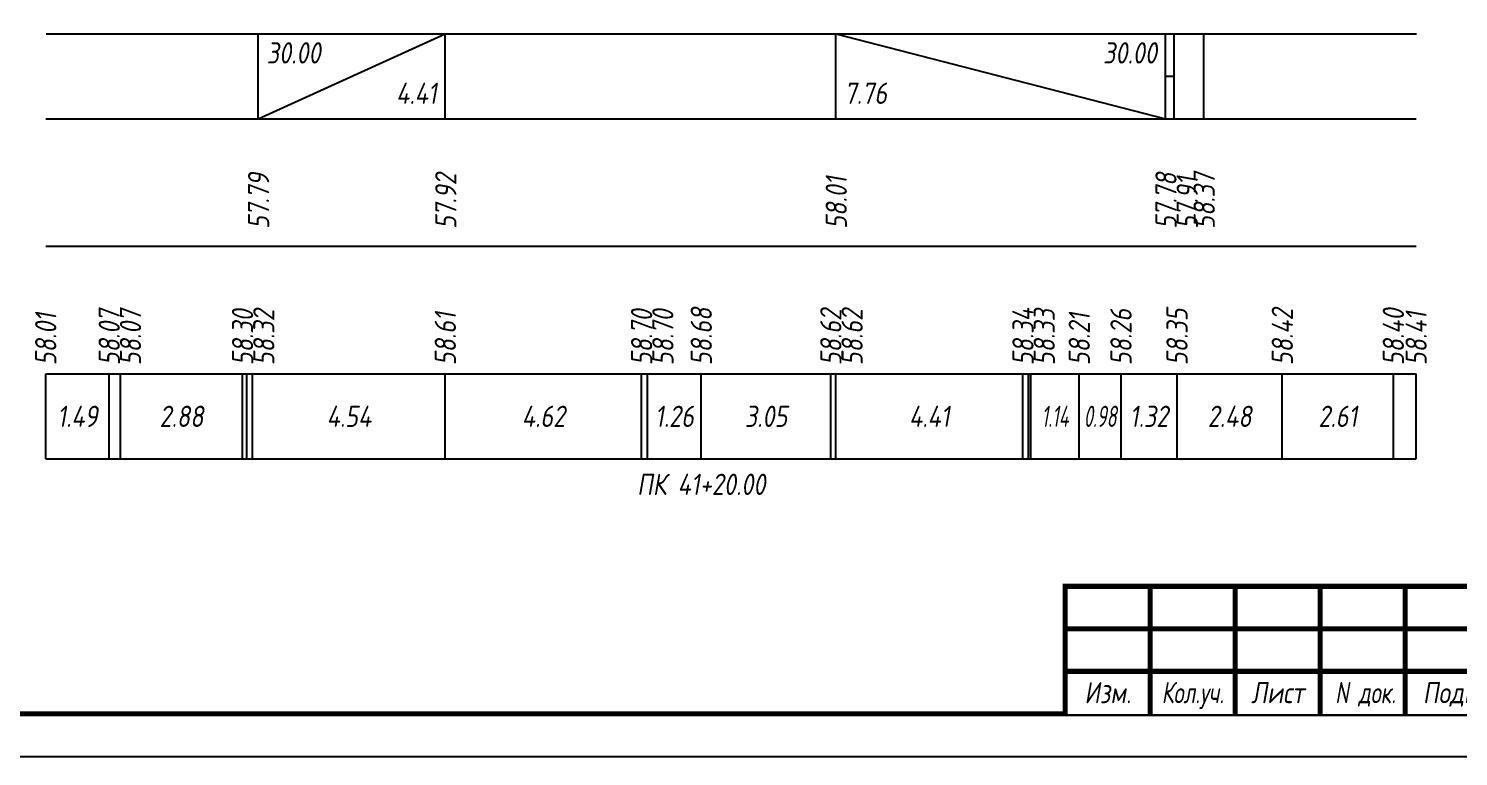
# Model space of a CAD drawing. Extents: x -717 to 1451, y -133302 to 233.
# Drawn here: x 77.9 to 246.2, y -64841.4 to -64755.8 of the extents above; entities that cross this region are included whole.
import ezdxf
from ezdxf.enums import TextEntityAlignment as Align

# ---------------------------------------------------------------- set-up
doc = ezdxf.new("R2010")
doc.units = 0
for name, color, linetype in [('Зарамочное оформление', 7, 'Continuous'), ('Код_510', 7, 'Continuous'), ('Код_516', 1, 'Continuous'), ('Подписи поперечников', 7, 'Continuous'), ('Таблица', 7, 'Continuous')]:
    doc.layers.add(name, color=color, linetype=linetype)
doc.styles.add('М', font='romand.shx', dxfattribs={"width": 0.8, "oblique": 10, "height": 2.5})

# ---------------------------------------------------------------- blocks, each defined once
blk = doc.blocks.new('Штамп')
at = {"linetype": 'Continuous'}
blk.add_wipeout([(199.95, -411.25), (384.95, -411.25), (384.95, -426.25), (199.95, -426.25)], dxfattribs=at).dxf.layer = 'Зарамочное оформление'
at = {"layer": 'Зарамочное оформление', "linetype": 'Continuous', "lineweight": -3, "const_width": 0.6, "flags": 128}
for points in [[(199.95, -426.25), (199.95, -411.25), (384.95, -411.25)], [(209.95, -411.25), (209.95, -426.25)], [(219.95, -411.25), (219.95, -426.25)], [(229.95, -411.25), (229.95, -426.25)], [(239.95, -411.25), (239.95, -426.25)], [(199.95, -416.25), (264.95, -416.25)], [(199.95, -421.25), (264.95, -421.25)]]:
    blk.add_lwpolyline(points, dxfattribs=at)
at = {"layer": 'Зарамочное оформление', "linetype": 'Continuous', "style": 'М', "oblique": 10}
for s, width, p in [('Изм.', 0.8, (204.95, -423.75)), ('Кол.уч.', 0.7, (214.95, -423.75)), ('Лист', 0.8, (224.95, -423.75)), ('N док.', 0.7, (235.28, -423.75)), ('Подпись', 0.8, (247.45, -423.75))]:
    blk.add_text(s, height=2.5, dxfattribs=dict(at, width=width)).set_placement(p, align=Align.MIDDLE_CENTER)
blk = doc.blocks.new('шифр')
blk.add_blockref('Штамп', (0, -64470))

msp = doc.modelspace()

# ---------------------------------------------------------------- linework, layer by layer
at = {"flags": 128}
msp.add_lwpolyline([(-30.054, -64841.421), (389.946, -64841.421), (389.946, -64544.421), (-30.054, -64544.421)], close=True, dxfattribs=at)
at = {"const_width": 0.6, "flags": 128}
msp.add_lwpolyline([(-10.054, -64836.421), (384.946, -64836.421), (384.946, -64549.421), (-10.054, -64549.421)], close=True, dxfattribs=at)
at = {"layer": 'Код_510'}
for p, q in [((79.946, -64806.421), (79.946, -64796.421)), ((87.419, -64806.421), (87.419, -64796.421)), ((88.734, -64806.421), (88.734, -64796.421)), ((103.115, -64806.421), (103.115, -64796.421)), ((103.609, -64806.421), (103.609, -64796.421)), ((104.295, -64806.421), (104.295, -64796.421)), ((126.979, -64806.421), (126.979, -64796.421)), ((150.086, -64806.421), (150.086, -64796.421)), ((150.787, -64806.421), (150.787, -64796.421)), ((157.108, -64806.421), (157.108, -64796.421)), ((172.359, -64806.421), (172.359, -64796.421)), ((172.939, -64806.421), (172.939, -64796.421)), ((194.971, -64806.421), (194.971, -64796.421)), ((195.61, -64806.421), (195.61, -64796.421)), ((195.888, -64806.421), (195.888, -64796.421)), ((201.599, -64806.421), (201.599, -64796.421)), ((206.511, -64806.421), (206.511, -64796.421)), ((213.104, -64806.421), (213.104, -64796.421)), ((225.496, -64806.421), (225.496, -64796.421)), ((238.565, -64806.421), (238.565, -64796.421)), ((241.248, -64806.421), (241.248, -64796.421))]:
    msp.add_line(p, q, dxfattribs=at)
at = {"layer": 'Код_516'}
for p, q in [((104.946, -64766.421), (104.946, -64756.421)), ((104.946, -64766.421), (126.979, -64756.421)), ((126.979, -64766.421), (126.979, -64756.421)), ((172.939, -64766.421), (172.939, -64756.421)), ((172.939, -64756.421), (211.749, -64766.421)), ((211.749, -64766.421), (211.749, -64756.421)), ((211.749, -64766.421), (211.749, -64756.421)), ((212.76, -64766.421), (212.76, -64756.421)), ((216.248, -64766.421), (216.248, -64756.421)), ((211.749, -64761.421), (212.76, -64761.421))]:
    msp.add_line(p, q, dxfattribs=at)
at = {"layer": 'Таблица'}
for p, q in [((80, -64756.421), (241.302, -64756.421)), ((79.946, -64766.421), (241.248, -64766.421)), ((79.946, -64781.421), (241.248, -64781.421)), ((79.946, -64796.421), (241.248, -64796.421)), ((79.946, -64806.421), (241.248, -64806.421))]:
    msp.add_line(p, q, dxfattribs=at)

# ---------------------------------------------------------------- texts
at = {"layer": 'Код_510', "style": 'М', "oblique": 10, "width": 0.8}
for s, p in [('58.01', (79.946, -64795.421)), ('58.07', (87.419, -64795.421)), ('58.07', (89.919, -64795.421)), ('58.30', (103.115, -64795.421)), ('58.32', (105.615, -64795.421)), ('58.61', (126.979, -64795.421)), ('58.70', (150.086, -64795.421)), ('58.70', (152.586, -64795.421)), ('58.68', (157.108, -64795.421)), ('58.62', (172.359, -64795.421)), ('58.62', (174.859, -64795.421)), ('58.34', (194.971, -64795.421)), ('58.33', (197.471, -64795.421)), ('58.21', (201.599, -64795.421)), ('58.26', (206.511, -64795.421)), ('58.35', (213.104, -64795.421)), ('58.42', (225.496, -64795.421)), ('58.40', (238.565, -64795.421)), ('58.41', (241.248, -64795.421))]:
    msp.add_text(s, height=2.5, rotation=90, dxfattribs=at).set_placement(p, align=Align.MIDDLE_LEFT)
at = {"layer": 'Код_510', "style": 'М', "oblique": 10}
for s, width, p in [('1.49', 0.8, (83.683, -64801.421)), ('2.88', 0.8, (95.925, -64801.421)), ('4.54', 0.8, (115.637, -64801.421)), ('4.62', 0.8, (138.532, -64801.421)), ('1.26', 0.8, (153.947, -64801.421)), ('3.05', 0.8, (164.733, -64801.421)), ('4.41', 0.8, (183.955, -64801.421)), ('1.14', 0.6, (198.743, -64801.421)), ('0.98', 0.6, (204.055, -64801.421)), ('1.32', 0.8, (209.807, -64801.421)), ('2.48', 0.8, (219.3, -64801.421)), ('2.61', 0.8, (232.031, -64801.421))]:
    msp.add_text(s, height=2.5, dxfattribs=dict(at, width=width)).set_placement(p, align=Align.MIDDLE_CENTER)
at = {"layer": 'Код_516', "style": 'М', "oblique": 10, "width": 0.8}
msp.add_text('30.00', height=2.5, dxfattribs=at).set_placement((105.946, -64757.421), align=Align.TOP_LEFT)
msp.add_text('30.00', height=2.5, dxfattribs=at).set_placement((210.749, -64757.421), align=Align.TOP_RIGHT)
msp.add_text('4.41', height=2.5, dxfattribs=at).set_placement((125.979, -64765.421), align=Align.BOTTOM_RIGHT)
msp.add_text('7.76', height=2.5, dxfattribs=at).set_placement((173.939, -64765.421), align=Align.BOTTOM_LEFT)
for s, p in [('57.79', (105, -64779.371)), ('57.92', (127.033, -64779.371)), ('57.78', (211.803, -64779.371)), ('58.37', (216.302, -64779.371)), ('58.01', (172.993, -64779.371)), ('57.91', (214.303, -64779.371))]:
    msp.add_text(s, height=2.5, rotation=90, dxfattribs=at).set_placement(p, align=Align.MIDDLE_LEFT)
at = {"layer": 'Подписи поперечников', "style": 'М', "oblique": 10, "width": 0.8}
msp.add_text('ПК 41+20.00', height=2.5, dxfattribs=at).set_placement((157.108, -64811.421), align=Align.BOTTOM_CENTER)

# ---------------------------------------------------------------- next in the draw order: block references
msp.add_blockref('шифр', (0, 59.829))

doc.saveas('drawing.dxf')
